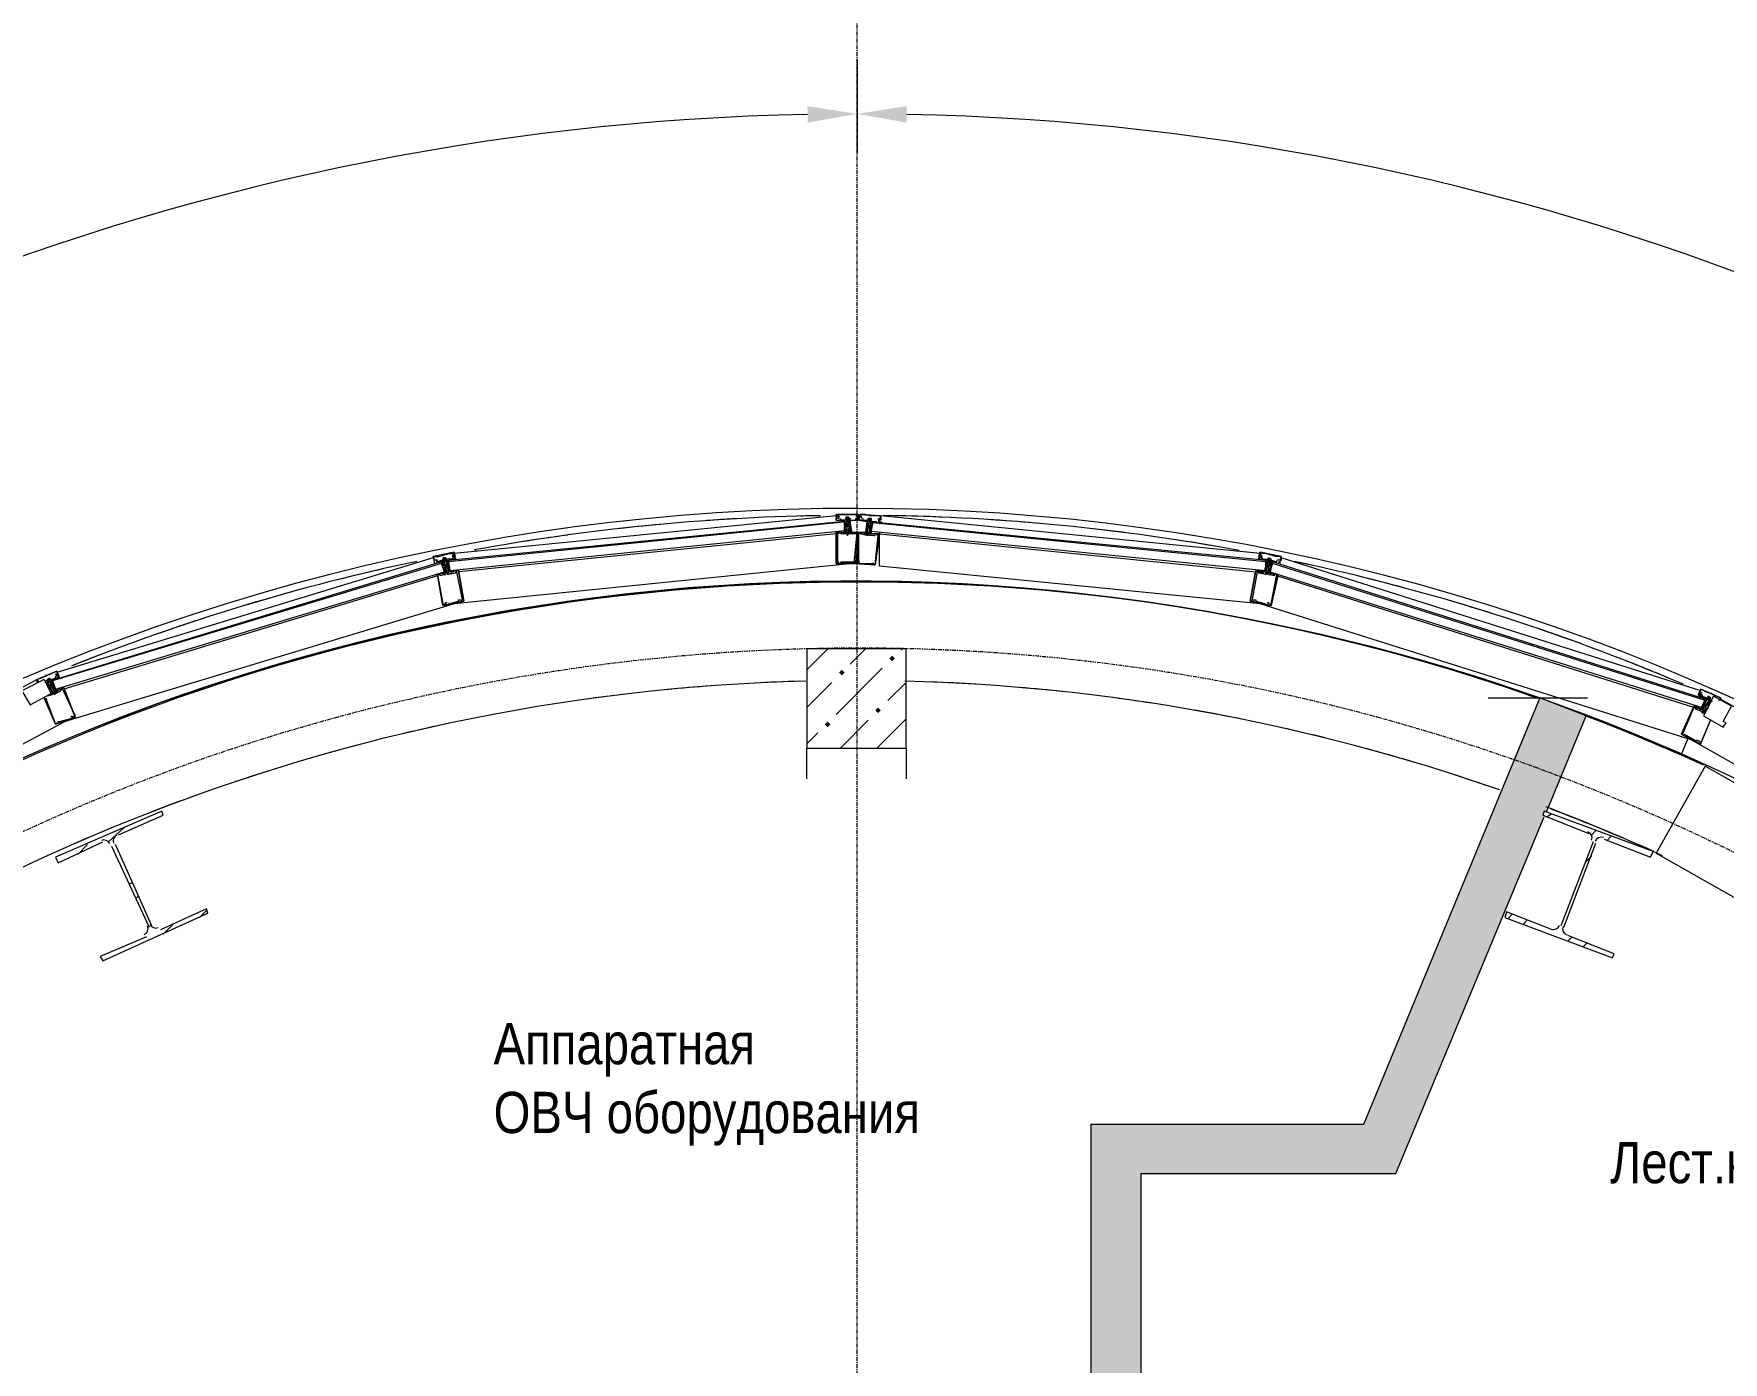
# Model space of a CAD drawing. Header units: millimetres. Extents: x 223 to 163467, y -12002 to 99672.
# Drawn here: x 95294 to 100406, y 3793 to 7812 of the extents above; entities that cross this region are included whole.
import ezdxf

# ---------------------------------------------------------------- set-up
doc = ezdxf.new("R2010")
doc.units = ezdxf.units.MM
doc.linetypes.add('ADSK_Линия сетки', pattern=[21, 12, -3, 3, -3])
doc.layers.add('A-ANNO-DIMS', color=7, linetype='Continuous', lineweight=9)
doc.layers.add('S-GRID', color=7, linetype='Continuous', lineweight=9)
for name, color, linetype in [('PDF _A-CLNG', 7, 'Continuous'), ('PDF _A-DETL', 7, 'Continuous'), ('PDF _A-DETL-GENF', 7, 'Continuous'), ('PDF _A-DOOR-FRAM', 7, 'Continuous'), ('PDF _A-FLOR', 7, 'Continuous'), ('PDF _A-GLAZ', 7, 'Continuous'), ('PDF _A-GLAZ-CURT', 7, 'Continuous'), ('PDF _A-GLAZ-CWMG', 7, 'Continuous'), ('PDF _A-WALL', 7, 'Continuous'), ('PDF _A-WALL-PATT', 7, 'Continuous'), ('PDF _I-WALL', 7, 'Continuous'), ('PDF _S-BEAM', 7, 'Continuous'), ('PDF _S-COLS', 7, 'Continuous'), ('PDF _Ограждение', 7, 'Continuous'), ('PDF _Текст', 7, 'Continuous')]:
    doc.layers.add(name, color=color, linetype=linetype)
doc.layers.add('PDF _A-DETL-HDLN', color=7, linetype='Continuous', true_color=0x00a600)
doc.styles.add('GOST Common_I_6', font='ARIALN.TTF', dxfattribs={"height": 125})
doc.styles.add('PDF GOST Common Italic', font='ARIALN.TTF')
doc.styles.add('PDF ISOCPEUR Italic', font='ARIALN.TTF')
doc.dimstyles.new('Диагональ_-_Gost_2_5мм', dxfattribs={"dimscale": 304.8, "dimtxt": 125.714375, "dimasz": 0.492126, "dimexe": 0.393701, "dimexo": 0.246063, "dimgap": 0.287073, "dimtad": 1, "dimdec": 0, "dimzin": 0, "dimdsep": 46, "dimtxsty": 'GOST Common_I_6', "dimsah": 1, "dimcen": 0.09, "dimdle": 0.393701, "dimazin": 0, "dimtfac": 1, "dimtdec": 4, "dimtix": 1, "dimtmove": 0, "dimatfit": 3, "dimfxl": 1, "dimtvp": 1, "dimtfill": 1, "dimtolj": 1, "dimtzin": 0, "dimarcsym": 2})

# ---------------------------------------------------------------- blocks, each defined once
blk = doc.blocks.new('*D334')
at = {"layer": 'A-ANNO-DIMS', "color": 0, "lineweight": -2, "transparency": 16777216}
for p, q in [((86612.7, 26879.4), (86612.7, 26594.4)), ((81110.1, 24600.2), (81311.7, 24398.7))]:
    blk.add_line(p, q, dxfattribs=at)
blk.add_arc((86612.7, 19097.7), 7616.7, 91.12837, 133.87163, dxfattribs=at)
at = {"layer": 'A-ANNO-DIMS', "color": 0, "transparency": 16777216}
for points in [[(86462.4, 26737.9), (86462.9, 26687.9), (86612.7, 26714.4)], [(81351.4, 24570.7), (81316.4, 24606.4), (81226.8, 24483.5)]]:
    blk.add_solid(points, dxfattribs=at)
at = {"layer": 'Defpoints', "color": 0, "transparency": 16777216}
for p in [(86612.7, 26954.4), (84641.3, 26454.9), (81057.1, 24653.2), (86612.7, 19097.7)]:
    blk.add_point(p, dxfattribs=at)
at = {"layer": 'A-ANNO-DIMS', "color": 0, "transparency": 16777216, "insert": (83640.4, 26273.2), "char_height": 125, "width": 588.088, "attachment_point": 5, "rotation": 22.5, "style": 'GOST Common_I_6', "bg_fill": 3, "box_fill_scale": 1.1, "bg_fill_color": 256, "bg_fill_true_color": 13158600, "bg_fill_transparency": 0}
blk.add_mtext('\\A1;45.00°', dxfattribs=at)
blk = doc.blocks.new('*D335')
at = {"layer": 'A-ANNO-DIMS', "color": 0, "lineweight": -2, "transparency": 16777216}
for p, q in [((86612.7, 26879.4), (86612.7, 26594.4)), ((92115.2, 24600.2), (91913.7, 24398.7))]:
    blk.add_line(p, q, dxfattribs=at)
blk.add_arc((86612.7, 19097.7), 7616.7, 46.12837, 88.87163, dxfattribs=at)
at = {"layer": 'A-ANNO-DIMS', "color": 0, "transparency": 16777216}
for points in [[(86762.4, 26687.9), (86762.9, 26737.9), (86612.7, 26714.4)], [(91908.9, 24606.4), (91873.9, 24570.7), (91998.5, 24483.5)]]:
    blk.add_solid(points, dxfattribs=at)
at = {"layer": 'Defpoints', "color": 0, "transparency": 16777216}
for p in [(86612.7, 26954.4), (90421, 25693.9), (92168.2, 24653.2), (86612.7, 19097.7)]:
    blk.add_point(p, dxfattribs=at)
at = {"layer": 'A-ANNO-DIMS', "color": 0, "transparency": 16777216, "insert": (89584.9, 26273.2), "char_height": 125, "width": 588.088, "attachment_point": 5, "rotation": 337.5, "style": 'GOST Common_I_6', "bg_fill": 3, "box_fill_scale": 1.1, "bg_fill_color": 256, "bg_fill_true_color": 13158600, "bg_fill_transparency": 0}
blk.add_mtext('\\A1;45.00°', dxfattribs=at)
blk = doc.blocks.new('оси')
at = {"layer": 'S-GRID', "linetype": 'ADSK_Линия сетки'}
blk.add_line((86612.7, 19097.7), (86612.7, 27920.3), dxfattribs=at)
blk.add_arc((86612.7, 19097.7), 6000, 192.09621, 182.95219, dxfattribs=at)
at = {"layer": 'A-ANNO-DIMS'}
dim = blk.add_angular_dim_3p(base=(84641.3, 26454.9), center=(86612.7, 19097.7), p1=(86612.7, 26954.4), p2=(81057.1, 24653.2), dimstyle='Диагональ_-_Gost_2_5мм', override={"dimpost": '<>', "dimfxl": 6013.290219}, dxfattribs=at)
dim.commit()
dim.dimension.update_dxf_attribs({"geometry": '*D334', "text_midpoint": (83640.4, 26273.2)})
dim = blk.add_angular_dim_3p(base=(90421, 25693.9), center=(86612.7, 19097.7), p1=(92168.2, 24653.2), p2=(86612.7, 26954.4), dimstyle='Диагональ_-_Gost_2_5мм', override={"dimpost": '<>', "dimfxl": 6013.290219}, dxfattribs=at)
dim.commit()
dim.dimension.update_dxf_attribs({"geometry": '*D335', "text_midpoint": (89584.9, 26273.2)})

msp = doc.modelspace()

# ---------------------------------------------------------------- hatches: boundary and pattern name
at = {"layer": 'PDF _A-WALL-PATT', "lineweight": 15, "true_color": 0xc0c0c0, "transparency": 33554559}
msp.add_hatch(color=9, dxfattribs=at).paths.add_polyline_path([(99315.7, 4512.2), (98492.1, 4512.2), (98492.1, 2704.6), (98644.5, 2704.6), (98644.5, 3111), (98894.3, 3111), (98894.3, 3263.4), (98644.5, 3263.4), (98644.5, 4364.1), (99415, 4364.1), (99863.7, 5443.5), (99859.5, 5447.8), (99863.7, 5460.5), (99872.2, 5460.5), (99990.7, 5748.3), (99851, 5803.4), (99825.6, 5748.3), (99707.1, 5460.5), (99702.8, 5447.8), (99702.8, 5443.5)])
at = {"layer": 'PDF _S-COLS', "lineweight": 15, "transparency": 33554559}
for points in [[(97891, 5930.4), (97886.8, 5926.1), (97882.5, 5921.9), (97886.8, 5917.7), (97891, 5913.4), (97895.2, 5917.7), (97899.5, 5921.9), (97895.2, 5926.1)], [(97738.6, 5888), (97734.4, 5883.8), (97730.1, 5879.6), (97734.4, 5875.3), (97738.6, 5871.1), (97742.8, 5875.3), (97747.1, 5879.6), (97742.8, 5883.8)], [(97696.3, 5731.4), (97692, 5727.2), (97687.8, 5722.9), (97692, 5718.7), (97696.3, 5714.5), (97700.5, 5718.7), (97704.7, 5722.9), (97700.5, 5727.2)], [(97848.7, 5773.7), (97844.4, 5769.5), (97840.2, 5765.3), (97844.4, 5761), (97848.7, 5756.8), (97852.9, 5761), (97857.1, 5765.3), (97852.9, 5769.5)]]:
    msp.add_hatch(color=256, dxfattribs=at).paths.add_polyline_path(points)

# ---------------------------------------------------------------- linework, layer by layer
at = {"layer": 'PDF _A-CLNG', "lineweight": 15}
msp.add_lwpolyline([(96633.7, 6247.9), (96629.5, 6247.9)], dxfattribs=at)
for centre, radius, start, end in [((97779.8, -43.6), 6398.6, 92.74119, 94.02109), ((97779.8, -48.4), 6403.4, 90.94463, 91.48256), ((97779.7, -45.7), 6400.8, 87.66577, 88.94524), ((97779.8, -42.5), 6397.5, 85.12189, 86.4075), ((97779.8, -44.2), 6399.2, 97.81667, 99.09646), ((97779.6, -42.4), 6397.4, 95.27889, 96.55903), ((97779.7, -44.2), 6399.3, 82.58431, 83.86408), ((97780, -41.9), 6396.9, 80.0462, 81.32645), ((97780, -44.4), 6399.5, 102.89807, 104.17781), ((97779.8, -43.5), 6398.5, 77.50886, 78.00875), ((97779.7, -43.6), 6398.6, 74.97064, 76.25054), ((97779.8, -43.8), 6398.8, 105.43573, 106.71558), ((97780.4, -41.5), 6396.4, 72.42711, 73.71294), ((97778.7, -40.5), 6395.4, 107.97334, 109.25389), ((97779.1, -45.4), 6400.6, 69.88961, 71.17462), ((97779.2, -42.2), 6397.2, 110.51139, 111.75862), ((97780.3, -42.1), 6397, 67.35149, 68.63171)]:
    msp.add_arc(centre, radius, start, end, dxfattribs=at)
at = {"layer": 'PDF _A-DETL', "lineweight": 15}
msp.add_circle((97789.7, -43.1), 6197.2, dxfattribs=at)
at = {"layer": 'PDF _A-DETL-GENF', "lineweight": 15}
for points in [[(97721.7, 6349.5), (97721.7, 6357.9), (97789.4, 6357.9), (97772.5, 6357.9), (97755.5, 6357.9), (97738.6, 6357.9), (97725.9, 6357.9), (97725.9, 6349.5), (97730.1, 6353.7), (97730.1, 6349.5), (97730.1, 6345.2), (97725.9, 6345.2)], [(97721.7, 6341), (97721.7, 6345.2)], [(97725.9, 6349.5), (97725.9, 6349.5)], [(97725.9, 6349.5), (97725.9, 6349.5)], [(97725.9, 6345.2), (97725.9, 6345.2)], [(97725.9, 6345.2), (97725.9, 6345.2)], [(97725.9, 6345.2), (97725.9, 6345.2)], [(97725.9, 6341), (97725.9, 6341)], [(97725.9, 6341), (97725.9, 6341)], [(97730.1, 6353.7), (97730.1, 6353.7)], [(97730.1, 6345.2), (97730.1, 6345.2)], [(97730.1, 6341), (97730.1, 6341)], [(97730.1, 6341), (97730.1, 6341)], [(97751.3, 6341), (97730.1, 6341)], [(97734.4, 6345.2), (97734.4, 6341), (97747.1, 6341)], [(97755.5, 6332.5), (97755.5, 6341), (97747.1, 6341), (97747.1, 6332.5)], [(97747.1, 6341), (97747.1, 6341)], [(97751.3, 6349.5), (97759.8, 6349.5), (97751.3, 6349.5), (97751.3, 6345.2)], [(97759.8, 6341), (97751.3, 6341), (97751.3, 6345.2), (97764, 6345.2), (97764, 6341), (97764, 6332.5), (97759.8, 6332.5), (97759.8, 6336.8), (97759.8, 6332.5), (97759.8, 6341), (97780.9, 6341)], [(97751.3, 6345.2), (97751.3, 6345.2)], [(97751.3, 6341), (97751.3, 6341)], [(97755.5, 6341), (97764, 6341), (97780.9, 6341), (97780.9, 6345.2), (97785.2, 6345.2), (97785.2, 6349.5), (97780.9, 6353.7)], [(97755.5, 6349.5), (97755.5, 6345.2)], [(97755.5, 6345.2), (97755.5, 6345.2)], [(97755.5, 6341), (97755.5, 6341)], [(97759.8, 6345.2), (97759.8, 6349.5), (97759.8, 6345.2)], [(97759.8, 6341), (97759.8, 6341)], [(97764, 6341), (97764, 6341)], [(97780.9, 6345.2), (97785.2, 6345.2), (97789.4, 6345.2), (97789.4, 6341), (97785.2, 6341)], [(97780.9, 6341), (97780.9, 6341)], [(97780.9, 6341), (97780.9, 6341)], [(97785.2, 6353.7), (97785.2, 6349.5), (97789.4, 6349.5), (97793.6, 6357.9), (97793.6, 6349.5), (97797.9, 6353.7)], [(97785.2, 6345.2), (97785.2, 6345.2)], [(97785.2, 6341), (97785.2, 6341)], [(97785.2, 6341), (97785.2, 6341)], [(97789.4, 6349.5), (97789.4, 6357.9), (97789.4, 6349.5)], [(97814.8, 6324.1), (97819, 6332.5), (97819, 6336.8), (97797.9, 6341), (97793.6, 6341), (97789.4, 6341), (97789.4, 6345.2)], [(97789.4, 6341), (97789.4, 6341)], [(97793.6, 6349.5), (97793.6, 6349.5)], [(97793.6, 6345.2), (97793.6, 6345.2)], [(97793.6, 6345.2), (97793.6, 6345.2)], [(97793.6, 6341), (97793.6, 6341)], [(97793.6, 6341), (97793.6, 6341)], [(97797.9, 6353.7), (97797.9, 6353.7)], [(97797.9, 6349.5), (97797.9, 6345.2)], [(97797.9, 6349.5), (97797.9, 6349.5)], [(97797.9, 6345.2), (97797.9, 6345.2)], [(97797.9, 6341), (97797.9, 6341)], [(97797.9, 6341), (97797.9, 6341)], [(97802.1, 6345.2), (97802.1, 6341), (97814.8, 6341)], [(97827.5, 6341), (97814.8, 6341), (97823.3, 6341), (97831.7, 6336.8)], [(97814.8, 6341), (97814.8, 6341)], [(97819, 6345.2), (97819, 6345.2)], [(97823.3, 6341), (97823.3, 6341)], [(97823.3, 6341), (97823.3, 6341)], [(97848.7, 6341), (97852.9, 6341), (97848.7, 6345.2)], [(97852.9, 6345.2), (97852.9, 6341), (97857.1, 6353.7), (97857.1, 6341)], [(97852.9, 6341), (97852.9, 6341)], [(97764, 6332.5), (97764, 6324.1), (97764, 6319.8), (97764, 6302.9), (97768.2, 6302.9), (97772.5, 6302.9), (97776.7, 6302.9), (97789.4, 6302.9), (97789.4, 6209.8), (97721.7, 6209.8), (97721.7, 6302.9), (97734.4, 6302.9), (97738.6, 6302.9), (97742.8, 6302.9), (97751.3, 6302.9)], [(97730.1, 6298.7), (97730.1, 6302.9), (97725.9, 6302.9), (97725.9, 6214), (97730.1, 6214)], [(97734.4, 6214), (97738.6, 6214), (97772.5, 6214), (97780.9, 6214), (97785.2, 6214), (97785.2, 6302.9), (97780.9, 6302.9), (97780.9, 6298.7), (97759.8, 6298.7), (97759.8, 6302.9), (97755.5, 6302.9), (97755.5, 6298.7)], [(97734.4, 6302.9), (97734.4, 6302.9)], [(97734.4, 6302.9), (97734.4, 6302.9)], [(97751.3, 6298.7), (97734.4, 6298.7)], [(97738.6, 6302.9), (97738.6, 6302.9)], [(97738.6, 6302.9), (97738.6, 6302.9)], [(97742.8, 6302.9), (97742.8, 6302.9)], [(97747.1, 6302.9), (97747.1, 6319.8), (97751.3, 6319.8), (97751.3, 6324.1), (97747.1, 6324.1), (97747.1, 6332.5), (97751.3, 6332.5), (97751.3, 6328.3)], [(97747.1, 6302.9), (97747.1, 6302.9)], [(97759.8, 6328.3), (97759.8, 6332.5), (97759.8, 6324.1), (97759.8, 6298.7), (97755.5, 6294.4), (97755.5, 6298.7), (97755.5, 6324.1), (97755.5, 6319.8), (97759.8, 6324.1), (97755.5, 6324.1), (97751.3, 6328.3), (97759.8, 6328.3), (97759.8, 6324.1)], [(97751.3, 6332.5), (97755.5, 6332.5), (97755.5, 6324.1)], [(97751.3, 6332.5), (97751.3, 6332.5)], [(97751.3, 6315.6), (97751.3, 6302.9), (97755.5, 6302.9), (97759.8, 6302.9), (97759.8, 6315.6)], [(97751.3, 6302.9), (97751.3, 6302.9)], [(97751.3, 6302.9), (97751.3, 6302.9)], [(97755.5, 6319.8), (97755.5, 6319.8)], [(97755.5, 6302.9), (97755.5, 6302.9)], [(97759.8, 6332.5), (97759.8, 6332.5)], [(97759.8, 6302.9), (97759.8, 6302.9)], [(97759.8, 6298.7), (97759.8, 6298.7)], [(97764, 6336.8), (97764, 6332.5), (97764, 6336.8)], [(97764, 6332.5), (97764, 6332.5)], [(97764, 6324.1), (97764, 6324.1)], [(97764, 6319.8), (97764, 6319.8)], [(97764, 6302.9), (97764, 6302.9)], [(97764, 6302.9), (97764, 6302.9)], [(97764, 6302.9), (97764, 6302.9)], [(97768.2, 6302.9), (97768.2, 6302.9)], [(97768.2, 6302.9), (97768.2, 6302.9)], [(97772.5, 6302.9), (97772.5, 6302.9)], [(97772.5, 6302.9), (97772.5, 6302.9)], [(97840.2, 6298.7), (97852.9, 6298.7), (97840.2, 6205.5), (97776.7, 6209.8), (97785.2, 6302.9), (97797.9, 6302.9)], [(97776.7, 6302.9), (97776.7, 6302.9)], [(97776.7, 6302.9), (97776.7, 6302.9)], [(97814.8, 6294.4), (97793.6, 6298.7), (97793.6, 6302.9), (97789.4, 6302.9), (97780.9, 6214), (97785.2, 6214), (97793.6, 6214)], [(97780.9, 6298.7), (97780.9, 6298.7)], [(97797.9, 6302.9), (97797.9, 6302.9)], [(97797.9, 6302.9), (97797.9, 6302.9)], [(97797.9, 6298.7), (97802.1, 6298.7)], [(97802.1, 6302.9), (97806.3, 6302.9), (97806.3, 6298.7)], [(97802.1, 6302.9), (97802.1, 6302.9)], [(97802.1, 6302.9), (97802.1, 6302.9)], [(97827.5, 6324.1), (97827.5, 6332.5), (97823.3, 6332.5), (97823.3, 6319.8), (97819, 6294.4), (97814.8, 6294.4), (97819, 6319.8), (97819, 6315.6), (97814.8, 6315.6), (97814.8, 6298.7), (97806.3, 6298.7), (97810.6, 6298.7)], [(97806.3, 6302.9), (97806.3, 6302.9)], [(97806.3, 6298.7), (97806.3, 6298.7)], [(97814.8, 6336.8), (97814.8, 6332.5), (97814.8, 6319.8), (97810.6, 6302.9)], [(97810.6, 6302.9), (97810.6, 6302.9)], [(97810.6, 6298.7), (97810.6, 6298.7)], [(97814.8, 6332.5), (97819, 6332.5), (97819, 6319.8)], [(97836, 6298.7), (97831.7, 6298.7), (97823.3, 6298.7), (97827.5, 6315.6), (97823.3, 6315.6), (97823.3, 6319.8), (97819, 6319.8), (97814.8, 6324.1), (97827.5, 6324.1), (97823.3, 6319.8)], [(97836, 6294.4), (97840.2, 6294.4), (97823.3, 6294.4), (97823.3, 6298.7), (97814.8, 6298.7), (97814.8, 6302.9), (97819, 6302.9), (97823.3, 6302.9)], [(97814.8, 6302.9), (97814.8, 6302.9)], [(97814.8, 6298.7), (97814.8, 6298.7)], [(97814.8, 6298.7), (97814.8, 6298.7)], [(97814.8, 6298.7), (97814.8, 6298.7)], [(97848.7, 6332.5), (97827.5, 6336.8), (97819, 6336.8)], [(97819, 6336.8), (97819, 6336.8)], [(97819, 6332.5), (97819, 6332.5)], [(97819, 6302.9), (97819, 6302.9)], [(97823.3, 6332.5), (97823.3, 6336.8)], [(97823.3, 6298.7), (97823.3, 6298.7)], [(97823.3, 6294.4), (97823.3, 6294.4)], [(97827.5, 6336.8), (97827.5, 6336.8)], [(97827.5, 6332.5), (97827.5, 6328.3), (97831.7, 6328.3), (97827.5, 6319.8), (97827.5, 6315.6), (97827.5, 6298.7)], [(97827.5, 6332.5), (97827.5, 6332.5)], [(97827.5, 6319.8), (97827.5, 6319.8)], [(97827.5, 6315.6), (97827.5, 6315.6)], [(97827.5, 6298.7), (97827.5, 6298.7)], [(97831.7, 6328.3), (97831.7, 6336.8), (97844.4, 6336.8)], [(97831.7, 6336.8), (97831.7, 6336.8)], [(97831.7, 6298.7), (97831.7, 6298.7)], [(97836, 6205.5), (97840.2, 6205.5), (97848.7, 6294.4), (97844.4, 6298.7), (97844.4, 6294.4)], [(97836, 6298.7), (97836, 6298.7)], [(97836, 6298.7), (97836, 6298.7)], [(97840.2, 6298.7), (97840.2, 6298.7)], [(97840.2, 6298.7), (97840.2, 6298.7)], [(97840.2, 6294.4), (97840.2, 6294.4)], [(97844.4, 6336.8), (97844.4, 6336.8)], [(97848.7, 6336.8), (97848.7, 6336.8)], [(97848.7, 6336.8), (97848.7, 6336.8)], [(97848.7, 6336.8), (97848.7, 6336.8)], [(97852.9, 6336.8), (97848.7, 6336.8)], [(97848.7, 6332.5), (97848.7, 6332.5)], [(97852.9, 6336.8), (97852.9, 6336.8)], [(97852.9, 6336.8), (97852.9, 6336.8)], [(97852.9, 6332.5), (97852.9, 6332.5)], [(97857.1, 6336.8), (97857.1, 6332.5)], [(96549.1, 6214), (96544.8, 6218.2), (96561.8, 6222.5), (96561.8, 6226.7), (96566, 6226.7), (96561.8, 6230.9), (96561.8, 6235.2), (96566, 6230.9), (96570.2, 6230.9), (96566, 6243.6), (96502.5, 6230.9), (96519.4, 6230.9), (96536.4, 6235.2), (96549.1, 6239.4), (96566, 6239.4), (96566, 6230.9)], [(99000.1, 6230.9), (99004.4, 6243.6), (99067.8, 6230.9), (99050.9, 6230.9), (99034, 6235.2), (99021.3, 6239.4), (99004.4, 6239.4), (99004.4, 6230.9), (99008.6, 6235.2), (99008.6, 6230.9), (99008.6, 6226.7), (99004.4, 6226.7)], [(96506.7, 6218.2), (96502.5, 6230.9), (96506.7, 6218.2), (96506.7, 6222.5)], [(96506.7, 6218.2), (96506.7, 6218.2)], [(96506.7, 6214), (96506.7, 6214)], [(96511, 6209.8), (96506.7, 6209.8), (96506.7, 6214)], [(96506.7, 6209.8), (96506.7, 6209.8)], [(96536.4, 6201.3), (96536.4, 6209.8), (96536.4, 6218.2), (96532.1, 6218.2), (96527.9, 6218.2), (96515.2, 6214), (96515.2, 6218.2), (96511, 6218.2), (96511, 6222.5)], [(96511, 6222.5), (96511, 6222.5)], [(96511, 6214), (96511, 6214)], [(96532.1, 6214), (96511, 6214)], [(96511, 6209.8), (96511, 6209.8)], [(96515.2, 6218.2), (96515.2, 6218.2)], [(96566, 6188.6), (96578.7, 6188.6), (96595.6, 6095.5), (96532.1, 6082.8), (96515.2, 6175.9), (96532.1, 6087), (96540.6, 6087), (96540.6, 6091.2), (96544.8, 6091.2)], [(96561.8, 6222.5), (96544.8, 6222.5), (96532.1, 6218.2), (96532.1, 6222.5), (96540.6, 6226.7), (96532.1, 6226.7)], [(96532.1, 6222.5), (96532.1, 6222.5)], [(96544.8, 6218.2), (96532.1, 6214), (96532.1, 6209.8), (96532.1, 6197.1), (96536.4, 6197.1), (96536.4, 6180.1), (96536.4, 6175.9)], [(96532.1, 6214), (96532.1, 6214)], [(96532.1, 6209.8), (96536.4, 6209.8), (96540.6, 6201.3)], [(96536.4, 6222.5), (96536.4, 6222.5)], [(96536.4, 6222.5), (96536.4, 6222.5)], [(96544.8, 6222.5), (96536.4, 6218.2)], [(96536.4, 6218.2), (96536.4, 6218.2)], [(96536.4, 6209.8), (96536.4, 6209.8)], [(96544.8, 6175.9), (96544.8, 6180.1), (96549.1, 6180.1), (96549.1, 6197.1), (96544.8, 6197.1), (96544.8, 6201.3), (96540.6, 6201.3), (96536.4, 6201.3), (96544.8, 6205.5), (96544.8, 6201.3)], [(96540.6, 6192.8), (96536.4, 6192.8), (96540.6, 6180.1), (96544.8, 6184.4), (96544.8, 6180.1), (96544.8, 6184.4), (96549.1, 6184.4), (96549.1, 6180.1)], [(96540.6, 6222.5), (96540.6, 6226.7), (96540.6, 6222.5)], [(96540.6, 6226.7), (96540.6, 6226.7)], [(96540.6, 6214), (96540.6, 6218.2)], [(96544.8, 6205.5), (96544.8, 6214), (96540.6, 6214), (96544.8, 6201.3), (96549.1, 6175.9), (96544.8, 6175.9), (96540.6, 6201.3), (96540.6, 6197.1)], [(96540.6, 6197.1), (96540.6, 6197.1)], [(96544.8, 6222.5), (96544.8, 6222.5)], [(96544.8, 6218.2), (96544.8, 6218.2)], [(96544.8, 6214), (96549.1, 6214), (96549.1, 6201.3), (96553.3, 6184.4)], [(96544.8, 6214), (96544.8, 6214)], [(96549.1, 6201.3), (96549.1, 6201.3)], [(96561.8, 6222.5), (96561.8, 6222.5)], [(96566, 6230.9), (96566, 6230.9)], [(96566, 6226.7), (96566, 6226.7)], [(96570.2, 6226.7), (96570.2, 6222.5), (96566, 6222.5)], [(96566, 6226.7), (96566, 6226.7)], [(97730.1, 6214), (97730.1, 6214)], [(97734.4, 6214), (97734.4, 6214)], [(97738.6, 6214), (97738.6, 6214)], [(97738.6, 6214), (97738.6, 6214)], [(97772.5, 6214), (97772.5, 6214)], [(97780.9, 6214), (97780.9, 6214)], [(97785.2, 6214), (97785.2, 6214)], [(97793.6, 6214), (97793.6, 6214)], [(97793.6, 6214), (97793.6, 6214)], [(97793.6, 6209.8), (97827.5, 6209.8), (97836, 6209.8), (97831.7, 6209.8)], [(97827.5, 6209.8), (97827.5, 6209.8)], [(97836, 6209.8), (97836, 6209.8)], [(99046.7, 6180.1), (99059.4, 6175.9), (99038.2, 6082.8), (98974.7, 6095.5), (98991.7, 6188.6), (99004.4, 6184.4), (99008.6, 6180.1)], [(99004.4, 6222.5), (99000.1, 6222.5), (99000.1, 6226.7)], [(99000.1, 6222.5), (99000.1, 6222.5)], [(99004.4, 6230.9), (99004.4, 6230.9)], [(99004.4, 6230.9), (99004.4, 6230.9)], [(99004.4, 6226.7), (99004.4, 6226.7)], [(99004.4, 6226.7), (99004.4, 6226.7)], [(99004.4, 6226.7), (99004.4, 6226.7)], [(99004.4, 6226.7), (99004.4, 6226.7)], [(99004.4, 6222.5), (99004.4, 6222.5)], [(99004.4, 6222.5), (99004.4, 6222.5)], [(99008.6, 6235.2), (99008.6, 6235.2)], [(99012.8, 6226.7), (99008.6, 6222.5)], [(99008.6, 6226.7), (99008.6, 6226.7)], [(99008.6, 6222.5), (99008.6, 6222.5)], [(99008.6, 6222.5), (99008.6, 6222.5)], [(99025.5, 6218.2), (99008.6, 6222.5), (99025.5, 6222.5)], [(99017.1, 6184.4), (99021.3, 6197.1), (99021.3, 6201.3), (99025.5, 6214), (99025.5, 6205.5)], [(99034, 6209.8), (99029.7, 6201.3), (99025.5, 6175.9), (99021.3, 6175.9), (99025.5, 6201.3), (99029.7, 6209.8), (99029.7, 6214), (99025.5, 6214), (99025.5, 6218.2), (99038.2, 6214)], [(99025.5, 6201.3), (99025.5, 6197.1), (99021.3, 6197.1), (99021.3, 6180.1), (99025.5, 6180.1), (99025.5, 6175.9)], [(99021.3, 6201.3), (99021.3, 6201.3)], [(99021.3, 6180.1), (99021.3, 6184.4), (99025.5, 6184.4), (99025.5, 6180.1), (99029.7, 6180.1), (99034, 6192.8), (99029.7, 6192.8)], [(99025.5, 6222.5), (99025.5, 6222.5)], [(99025.5, 6218.2), (99025.5, 6218.2)], [(99025.5, 6214), (99025.5, 6214)], [(99029.7, 6197.1), (99029.7, 6201.3), (99025.5, 6201.3), (99025.5, 6205.5), (99034, 6201.3), (99029.7, 6201.3)], [(99029.7, 6222.5), (99029.7, 6222.5)], [(99029.7, 6209.8), (99029.7, 6218.2)], [(99029.7, 6197.1), (99029.7, 6197.1)], [(99034, 6222.5), (99034, 6222.5)], [(99034, 6218.2), (99042.4, 6218.2), (99055.1, 6214), (99055.1, 6218.2)], [(99034, 6218.2), (99034, 6218.2)], [(99059.4, 6209.8), (99038.2, 6214), (99038.2, 6209.8), (99034, 6209.8), (99034, 6214)], [(99034, 6201.3), (99038.2, 6209.8), (99038.2, 6197.1), (99034, 6197.1), (99038.2, 6197.1), (99034, 6180.1), (99034, 6175.9)], [(99034, 6209.8), (99034, 6209.8)], [(99034, 6197.1), (99034, 6197.1)], [(99038.2, 6222.5), (99038.2, 6222.5)], [(99038.2, 6214), (99038.2, 6214)], [(99038.2, 6209.8), (99038.2, 6209.8)], [(99038.2, 6197.1), (99038.2, 6197.1)], [(99038.2, 6197.1), (99038.2, 6197.1)], [(99042.4, 6218.2), (99042.4, 6218.2)], [(99059.4, 6218.2), (99059.4, 6222.5)], [(99059.4, 6214), (99059.4, 6214)], [(99059.4, 6214), (99063.6, 6214), (99063.6, 6209.8)], [(99059.4, 6214), (99059.4, 6214)], [(99063.6, 6222.5), (99063.6, 6218.2), (99067.8, 6230.9), (99067.8, 6218.2)], [(99063.6, 6218.2), (99063.6, 6218.2)], [(99063.6, 6214), (99063.6, 6214)], [(96527.9, 6180.1), (96532.1, 6180.1), (96532.1, 6175.9), (96540.6, 6175.9), (96523.7, 6171.7), (96523.7, 6175.9), (96515.2, 6175.9), (96523.7, 6180.1)], [(96523.7, 6180.1), (96523.7, 6180.1)], [(96527.9, 6180.1), (96527.9, 6180.1)], [(96527.9, 6175.9), (96527.9, 6175.9)], [(96532.1, 6180.1), (96532.1, 6180.1)], [(96532.1, 6175.9), (96532.1, 6175.9)], [(96540.6, 6180.1), (96540.6, 6180.1)], [(96540.6, 6180.1), (96540.6, 6180.1)], [(96587.2, 6095.5), (96591.4, 6099.7), (96574.5, 6184.4), (96570.2, 6184.4), (96570.2, 6180.1), (96549.1, 6175.9)], [(96549.1, 6184.4), (96549.1, 6184.4)], [(96549.1, 6180.1), (96549.1, 6180.1)], [(96553.3, 6184.4), (96553.3, 6184.4)], [(96553.3, 6180.1), (96553.3, 6180.1)], [(96553.3, 6180.1), (96557.5, 6180.1)], [(96553.3, 6180.1), (96553.3, 6180.1)], [(96566, 6184.4), (96561.8, 6184.4), (96557.5, 6184.4), (96557.5, 6180.1), (96557.5, 6184.4)], [(96557.5, 6184.4), (96557.5, 6184.4)], [(96557.5, 6180.1), (96557.5, 6180.1)], [(96561.8, 6184.4), (96561.8, 6184.4)], [(96561.8, 6184.4), (96561.8, 6184.4)], [(96566, 6184.4), (96566, 6184.4)], [(96566, 6184.4), (96566, 6184.4)], [(96570.2, 6180.1), (96570.2, 6180.1)], [(99021.3, 6175.9), (99000.1, 6180.1), (99000.1, 6184.4), (98995.9, 6184.4), (98979, 6095.5), (98983.2, 6095.5)], [(99004.4, 6184.4), (99004.4, 6184.4)], [(99004.4, 6184.4), (99004.4, 6184.4)], [(99008.6, 6184.4), (99012.8, 6184.4)], [(99008.6, 6184.4), (99008.6, 6184.4)], [(99008.6, 6184.4), (99008.6, 6184.4)], [(99017.1, 6180.1), (99012.8, 6180.1), (99012.8, 6184.4), (99012.8, 6180.1)], [(99012.8, 6184.4), (99012.8, 6184.4)], [(99012.8, 6180.1), (99012.8, 6180.1)], [(99017.1, 6184.4), (99017.1, 6184.4)], [(99017.1, 6180.1), (99017.1, 6180.1)], [(99021.3, 6184.4), (99021.3, 6184.4)], [(99021.3, 6180.1), (99021.3, 6180.1)], [(99021.3, 6180.1), (99021.3, 6180.1)], [(99021.3, 6180.1), (99021.3, 6180.1)], [(99025.5, 6180.1), (99025.5, 6180.1)], [(99034, 6087), (99038.2, 6087), (99055.1, 6175.9), (99046.7, 6175.9), (99046.7, 6171.7), (99029.7, 6175.9), (99038.2, 6175.9), (99038.2, 6180.1), (99042.4, 6180.1)], [(99029.7, 6180.1), (99029.7, 6180.1)], [(99029.7, 6175.9), (99029.7, 6175.9)], [(99034, 6180.1), (99034, 6180.1)], [(99038.2, 6180.1), (99038.2, 6180.1)], [(99038.2, 6175.9), (99038.2, 6175.9)], [(99042.4, 6180.1), (99042.4, 6180.1)], [(99042.4, 6175.9), (99042.4, 6175.9)], [(99042.4, 6175.9), (99046.7, 6175.9)], [(99042.4, 6175.9), (99042.4, 6175.9)], [(99046.7, 6175.9), (99046.7, 6175.9)], [(99046.7, 6175.9), (99046.7, 6175.9)], [(99046.7, 6171.7), (99046.7, 6171.7)], [(96536.4, 6087), (96536.4, 6087)], [(96544.8, 6091.2), (96544.8, 6091.2)], [(96549.1, 6087), (96578.7, 6095.5), (96578.7, 6099.7), (96587.2, 6099.7)], [(96549.1, 6091.2), (96549.1, 6091.2)], [(96578.7, 6095.5), (96578.7, 6095.5)], [(96587.2, 6099.7), (96587.2, 6099.7)], [(98983.2, 6099.7), (98991.7, 6099.7), (98991.7, 6095.5), (99021.3, 6087)], [(98983.2, 6099.7), (98983.2, 6099.7)], [(98991.7, 6095.5), (98991.7, 6095.5)], [(99025.5, 6091.2), (99029.7, 6091.2), (99029.7, 6087)], [(99025.5, 6091.2), (99025.5, 6091.2)], [(99034, 6087), (99034, 6087)], [(95368, 5871.1), (95363.7, 5883.8), (95368, 5871.1)], [(95304.5, 5849.9), (95304.5, 5858.4), (95308.7, 5849.9), (95308.7, 5854.2)], [(95308.7, 5854.2), (95308.7, 5854.2)], [(95312.9, 5854.2), (95312.9, 5854.2)], [(95372.2, 5828.8), (95384.9, 5833), (95418.8, 5744.1), (95359.5, 5722.9), (95325.6, 5803.4)], [(95342.6, 5828.8), (95338.3, 5833), (95334.1, 5845.7), (95334.1, 5849.9), (95329.9, 5849.9), (95329.9, 5854.2), (95338.3, 5858.4), (95338.3, 5854.2), (95338.3, 5858.4), (95334.1, 5858.4), (95342.6, 5862.6), (95342.6, 5858.4), (95338.3, 5862.6)], [(95329.9, 5854.2), (95329.9, 5854.2)], [(95342.6, 5862.6), (95334.1, 5858.4), (95334.1, 5854.2), (95342.6, 5858.4), (95346.8, 5858.4), (95351, 5849.9)], [(95363.7, 5862.6), (95346.8, 5854.2), (95334.1, 5849.9)], [(95334.1, 5858.4), (95334.1, 5858.4)], [(95351, 5841.5), (95346.8, 5849.9), (95342.6, 5849.9), (95346.8, 5841.5), (95359.5, 5816.1), (95355.3, 5811.8), (95355.3, 5816.1), (95342.6, 5837.2), (95338.3, 5845.7), (95334.1, 5845.7)], [(95334.1, 5849.9), (95334.1, 5849.9)], [(95334.1, 5845.7), (95334.1, 5845.7)], [(95338.3, 5858.4), (95346.8, 5858.4), (95359.5, 5862.6), (95359.5, 5866.9), (95363.7, 5871.1), (95359.5, 5875.3), (95363.7, 5871.1), (95368, 5871.1), (95368, 5866.9)], [(95342.6, 5841.5), (95338.3, 5845.7), (95338.3, 5854.2)], [(95338.3, 5845.7), (95338.3, 5845.7)], [(95338.3, 5845.7), (95338.3, 5845.7)], [(95342.6, 5833), (95338.3, 5833)], [(95342.6, 5849.9), (95342.6, 5854.2)], [(95368, 5820.3), (95359.5, 5820.3), (95355.3, 5837.2), (95351, 5833), (95346.8, 5841.5), (95342.6, 5837.2), (95342.6, 5841.5), (95351, 5841.5), (95346.8, 5841.5)], [(95342.6, 5837.2), (95346.8, 5833), (95342.6, 5833), (95351, 5816.1), (95355.3, 5820.3), (95359.5, 5816.1), (95376.4, 5824.5), (95376.4, 5828.8), (95380.7, 5828.8), (95418.8, 5748.3), (95410.3, 5744.1), (95410.3, 5748.3), (95406.1, 5744.1)], [(95346.8, 5858.4), (95346.8, 5858.4)], [(95346.8, 5854.2), (95346.8, 5854.2)], [(95346.8, 5849.9), (95351, 5849.9), (95355.3, 5841.5), (95351, 5841.5), (95355.3, 5837.2), (95359.5, 5824.5), (95363.7, 5824.5), (95363.7, 5820.3)], [(95346.8, 5849.9), (95346.8, 5849.9)], [(95351, 5841.5), (95351, 5841.5)], [(95355.3, 5841.5), (95355.3, 5841.5)], [(95355.3, 5837.2), (95355.3, 5837.2)], [(95363.7, 5871.1), (95363.7, 5871.1)], [(95363.7, 5866.9), (95363.7, 5866.9)], [(95363.7, 5866.9), (95363.7, 5866.9)], [(95363.7, 5866.9), (95363.7, 5866.9)], [(95363.7, 5862.6), (95363.7, 5862.6)], [(95368, 5871.1), (95368, 5871.1)], [(95368, 5871.1), (95368, 5871.1)], [(95368, 5866.9), (95368, 5866.9)], [(95368, 5866.9), (95368, 5866.9)], [(95368, 5828.8), (95368, 5828.8)], [(95368, 5824.5), (95368, 5828.8)], [(95372.2, 5828.8), (95372.2, 5828.8)], [(100333.6, 5816.1), (100337.8, 5828.8), (100333.6, 5816.1)], [(95329.9, 5803.4), (95359.5, 5722.9), (95363.7, 5727.2)], [(95351, 5811.8), (95334.1, 5807.6)], [(95342.6, 5811.8), (95351, 5816.1), (95351, 5820.3), (95355.3, 5820.3), (95359.5, 5824.5), (95359.5, 5820.3)], [(95342.6, 5811.8), (95342.6, 5811.8)], [(95346.8, 5816.1), (95346.8, 5816.1)], [(95346.8, 5811.8), (95346.8, 5816.1)], [(95351, 5820.3), (95351, 5820.3)], [(95351, 5816.1), (95351, 5816.1)], [(95351, 5816.1), (95351, 5816.1)], [(95351, 5816.1), (95351, 5816.1)], [(95355.3, 5820.3), (95355.3, 5820.3)], [(95359.5, 5820.3), (95359.5, 5820.3)], [(95359.5, 5820.3), (95359.5, 5820.3)], [(95359.5, 5820.3), (95359.5, 5820.3)], [(95363.7, 5824.5), (95363.7, 5824.5)], [(95368, 5824.5), (95368, 5824.5)], [(95372.2, 5824.5), (95372.2, 5824.5)], [(95376.4, 5824.5), (95376.4, 5824.5)], [(100346.3, 5761), (100342.1, 5761), (100320.9, 5769.5), (100325.1, 5773.7), (100316.7, 5778), (100278.6, 5693.3), (100337.8, 5663.7), (100367.5, 5735.6), (100337.8, 5667.9), (100333.6, 5672.1)], [(100333.6, 5807.6), (100329.4, 5811.8), (100333.6, 5816.1), (100337.8, 5816.1), (100342.1, 5820.3), (100337.8, 5816.1), (100337.8, 5811.8), (100342.1, 5811.8), (100342.1, 5807.6), (100354.8, 5803.4)], [(100333.6, 5816.1), (100333.6, 5816.1)], [(100333.6, 5811.8), (100333.6, 5811.8)], [(100333.6, 5811.8), (100333.6, 5811.8)], [(100337.8, 5811.8), (100333.6, 5811.8)], [(100333.6, 5807.6), (100333.6, 5807.6)], [(100363.2, 5794.9), (100354.8, 5799.1), (100350.5, 5794.9), (100346.3, 5786.4), (100346.3, 5782.2), (100337.8, 5765.3), (100333.6, 5765.3), (100337.8, 5769.5), (100337.8, 5765.3)], [(100337.8, 5811.8), (100337.8, 5811.8)], [(100337.8, 5811.8), (100337.8, 5811.8)], [(100337.8, 5811.8), (100337.8, 5811.8)], [(100337.8, 5807.6), (100337.8, 5807.6)], [(100354.8, 5799.1), (100337.8, 5807.6)], [(100342.1, 5820.3), (100342.1, 5820.3)], [(100359, 5782.2), (100363.2, 5790.7), (100359, 5790.7), (100354.8, 5782.2), (100346.3, 5756.8), (100342.1, 5756.8), (100342.1, 5761), (100350.5, 5782.2), (100354.8, 5794.9), (100350.5, 5794.9)], [(100350.5, 5782.2), (100350.5, 5778), (100346.3, 5778), (100342.1, 5765.3), (100346.3, 5765.3), (100350.5, 5765.3)], [(100350.5, 5786.4), (100354.8, 5794.9), (100359, 5799.1)], [(100350.5, 5794.9), (100350.5, 5794.9)], [(100354.8, 5778), (100354.8, 5782.2), (100350.5, 5782.2), (100350.5, 5786.4), (100359, 5782.2), (100354.8, 5782.2)], [(100354.8, 5803.4), (100354.8, 5803.4)], [(100354.8, 5799.1), (100354.8, 5799.1)], [(100354.8, 5794.9), (100354.8, 5794.9)], [(100354.8, 5794.9), (100354.8, 5794.9)], [(100359, 5807.6), (100367.5, 5803.4), (100359, 5807.6), (100359, 5803.4), (100363.2, 5803.4)], [(100359, 5803.4), (100359, 5803.4)], [(100359, 5790.7), (100363.2, 5794.9), (100367.5, 5794.9), (100371.7, 5794.9), (100367.5, 5794.9), (100367.5, 5790.7)], [(100363.2, 5790.7), (100367.5, 5790.7), (100359, 5778), (100359, 5769.5)], [(100359, 5778), (100359, 5778)], [(100363.2, 5799.1), (100363.2, 5799.1)], [(100363.2, 5799.1), (100363.2, 5799.1)], [(100367.5, 5794.9), (100363.2, 5799.1)], [(100363.2, 5794.9), (100363.2, 5794.9)], [(100363.2, 5790.7), (100363.2, 5790.7)], [(100367.5, 5803.4), (100367.5, 5803.4)], [(100367.5, 5794.9), (100367.5, 5794.9)], [(100392.9, 5794.9), (100397.1, 5803.4), (100397.1, 5794.9)], [(95363.7, 5727.2), (95363.7, 5727.2)], [(95368, 5727.2), (95368, 5731.4), (95372.2, 5731.4), (95401.8, 5739.9)], [(95372.2, 5731.4), (95372.2, 5731.4)], [(95372.2, 5731.4), (95372.2, 5731.4)], [(95401.8, 5744.1), (95401.8, 5744.1)], [(95406.1, 5744.1), (95406.1, 5744.1)], [(95410.3, 5748.3), (95410.3, 5748.3)], [(100325.1, 5773.7), (100316.7, 5773.7), (100282.8, 5693.3), (100287, 5689.1)], [(100325.1, 5773.7), (100325.1, 5773.7)], [(100325.1, 5769.5), (100329.4, 5769.5)], [(100325.1, 5769.5), (100325.1, 5769.5)], [(100329.4, 5773.7), (100333.6, 5769.5)], [(100329.4, 5773.7), (100329.4, 5773.7)], [(100329.4, 5769.5), (100329.4, 5769.5)], [(100329.4, 5769.5), (100329.4, 5769.5)], [(100333.6, 5769.5), (100333.6, 5769.5)], [(100333.6, 5765.3), (100333.6, 5765.3)], [(100337.8, 5765.3), (100337.8, 5765.3)], [(100337.8, 5765.3), (100337.8, 5765.3)], [(100337.8, 5765.3), (100337.8, 5765.3)], [(100342.1, 5765.3), (100342.1, 5765.3)], [(100342.1, 5761), (100342.1, 5761)], [(100346.3, 5765.3), (100346.3, 5765.3)], [(100346.3, 5761), (100346.3, 5761)], [(100350.5, 5756.8), (100346.3, 5756.8)], [(100350.5, 5761), (100354.8, 5773.7)], [(100350.5, 5761), (100350.5, 5761)], [(100350.5, 5761), (100350.5, 5761)], [(100350.5, 5761), (100350.5, 5761)], [(100287, 5693.3), (100287, 5693.3)], [(100287, 5693.3), (100295.5, 5689.1), (100325.1, 5672.1)], [(100295.5, 5689.1), (100295.5, 5689.1)], [(100295.5, 5689.1), (100295.5, 5689.1)], [(100325.1, 5676.4), (100333.6, 5672.1), (100329.4, 5672.1)], [(100325.1, 5676.4), (100325.1, 5676.4)], [(100333.6, 5672.1), (100333.6, 5672.1)], [(100350.5, 5595.9), (100202.4, 5333.5)], [(101307.3, 5054.1), (100350.5, 5595.9)], [(100202.4, 5333.5), (101159.1, 4791.6)]]:
    msp.add_lwpolyline(points, dxfattribs=at)
for points in [[(97857.1, 6353.7), (97840.2, 6353.7), (97823.3, 6353.7), (97810.6, 6357.9), (97793.6, 6357.9)], [(97819, 6341), (97819, 6345.2), (97827.5, 6345.2), (97827.5, 6341), (97827.5, 6345.2), (97819, 6345.2)], [(99025.5, 6222.5), (99038.2, 6218.2), (99038.2, 6222.5), (99029.7, 6226.7), (99029.7, 6222.5), (99029.7, 6226.7), (99038.2, 6222.5), (99034, 6218.2)], [(95363.7, 5883.8), (95346.8, 5875.3), (95334.1, 5871.1), (95317.2, 5862.6), (95304.5, 5858.4)], [(100397.1, 5803.4), (100384.4, 5807.6), (100367.5, 5816.1), (100354.8, 5820.3), (100337.8, 5828.8)], [(100354.8, 5803.4), (100367.5, 5799.1), (100367.5, 5803.4), (100363.2, 5799.1)]]:
    msp.add_lwpolyline(points, close=True, dxfattribs=at)
at = {"layer": 'PDF _A-DETL-HDLN', "lineweight": 15}
msp.add_lwpolyline([(99694.4, 5803.4), (99994.9, 5803.4)], dxfattribs=at)
at = {"layer": 'PDF _A-DOOR-FRAM', "lineweight": 15}
msp.add_lwpolyline([(100346.3, 5748.3), (100405.6, 5714.5), (100414, 5727.2), (100405.6, 5731.4), (100431, 5778), (100375.9, 5807.6)], close=True, dxfattribs=at)
at = {"layer": 'PDF _A-FLOR', "lineweight": 15}
msp.add_lwpolyline([(101363.2, 5283, 0.600453), (91360, -43.6, 1), (104199.5, -43.6, 0.247585), (101404.5, 5255)], format="xyb", dxfattribs=at)
for centre, radius, start, end in [((97779.8, -44.3), 5899.8, 94.24619, 95.56439), ((97779.8, -43.5), 5899, 91.64799, 92.96636), ((97779.9, -40.8), 5896.3, 86.44573, 87.76471), ((97779.7, -44.6), 5900.1, 83.84797, 85.16609), ((97779.9, -44.6), 5900.1, 96.8446, 98.16272), ((97779.5, -45.2), 5900.7, 81.24971, 82.5677), ((97780.6, -47.2), 5902.8, 102.04138, 103.35891), ((97780, -44.7), 5900.3, 99.44287, 100.76097), ((97779.9, -42.7), 5898.2, 78.65087, 79.96942), ((97780, -42.6), 5898, 76.0527, 77.37129), ((97780.1, -44.8), 5900.4, 104.63947, 105.96303), ((97780, -42.6), 5898.1, 73.4543, 74.77287), ((97779.8, -43.7), 5899.2, 107.23753, 108.56134), ((97780.9, -40.3), 5895.6, 70.85607, 72.16971), ((97779.6, -43.2), 5898.7, 109.83577, 111.15971), ((97762.7, -65.1), 5924.9, 66.75841, 69.01045), ((97780.3, -44.9), 5900.6, 112.43431, 113.75782), ((97765.3, -59.2), 5918.5, 65.85733, 66.50619), ((97753, -86.3), 5948.1, 65.47893, 65.84003)]:
    msp.add_arc(centre, radius, start, end, dxfattribs=at)
at = {"layer": 'PDF _A-GLAZ', "lineweight": 15}
for points in [[(95257.9, 5824.5), (95283.3, 5782.2), (95346.8, 5816.1), (95325.6, 5858.4)], [(95283.3, 5782.2), (95346.8, 5816.1), (95325.6, 5858.4), (95257.9, 5824.5)]]:
    msp.add_lwpolyline(points, close=True, dxfattribs=at)
msp.add_lwpolyline([(95346.8, 5816.1), (95325.6, 5858.4)], dxfattribs=at)
at = {"layer": 'PDF _A-GLAZ-CURT', "lineweight": 15}
for points in [[(96553.3, 6188.6), (97768.2, 6311.4), (97764, 6336.8), (96549.1, 6214)], [(97827.5, 6307.1), (99021.3, 6188.6), (99021.3, 6214), (97831.7, 6332.5)], [(95359.5, 5828.8), (96536.4, 6184.4), (96527.9, 6209.8), (95351, 5854.2)], [(99034, 6184.4), (100342.1, 5773.7), (100350.5, 5794.9), (99042.4, 6209.8)]]:
    msp.add_lwpolyline(points, close=True, dxfattribs=at)
at = {"layer": 'PDF _A-GLAZ-CWMG', "lineweight": 15}
for points in [[(97721.7, 6353.7), (96566, 6239.4)], [(99004.4, 6239.4), (97857.1, 6353.7)], [(97747.1, 6336.8), (96549.1, 6218.2)], [(97721.7, 6298.7), (96578.7, 6184.4)], [(97764, 6336.8), (97764, 6336.8)], [(97768.2, 6311.4), (97768.2, 6302.9)], [(97768.2, 6302.9), (97768.2, 6302.9)], [(99025.5, 6218.2), (97852.9, 6332.5), (97852.9, 6328.3)], [(97852.9, 6302.9), (97852.9, 6298.7)], [(102200.5, 4385.2), (101375, 5075.3), (100308.2, 5676.4), (99004.4, 6087), (97852.9, 6201.3), (97852.9, 6298.7), (98991.7, 6184.4)], [(97772.5, 6209.8), (96566, 6087), (95389.1, 5731.4), (94309.7, 5155.7), (93412.2, 4419.1), (93344.5, 4486.8), (94229.2, 5215)], [(96527.9, 6214), (95346.8, 5854.2)], [(96502.5, 6226.7), (95363.7, 5879.6)], [(96536.4, 6235.2), (96532.1, 6235.2)], [(96536.4, 6235.2), (96536.4, 6235.2)], [(99038.2, 6235.2), (99034, 6235.2)], [(99038.2, 6235.2), (99038.2, 6235.2)], [(100350.5, 5799.1), (99042.4, 6214)], [(100337.8, 5824.5), (99067.8, 6226.7)], [(96515.2, 6171.7), (95384.9, 5828.8)], [(100316.7, 5773.7), (99055.1, 6171.7)], [(95325.6, 5803.4), (95359.5, 5722.9), (95418.8, 5744.1), (95384.9, 5833), (95363.7, 5824.5), (95346.8, 5858.4), (95372.2, 5866.9), (95363.7, 5883.8), (95304.5, 5858.4), (95304.5, 5849.9)], [(95304.5, 5858.4), (94254.6, 5295.4)], [(95334.1, 5871.1), (95329.9, 5871.1)], [(95329.9, 5849.9), (95334.1, 5849.9), (95338.3, 5833)], [(95334.1, 5849.9), (95329.9, 5849.9)], [(95334.1, 5871.1), (95334.1, 5871.1)], [(100397.1, 5794.9), (100397.1, 5803.4), (100337.8, 5828.8), (100329.4, 5811.8), (100350.5, 5799.1), (100337.8, 5769.5), (100316.7, 5778), (100278.6, 5693.3), (100337.8, 5663.7), (100367.5, 5735.6)], [(100363.2, 5778), (100367.5, 5794.9), (100371.7, 5794.9)], [(100367.5, 5816.1), (100367.5, 5816.1)], [(100371.7, 5816.1), (100367.5, 5816.1)], [(100371.7, 5790.7), (100367.5, 5794.9)], [(101358, 5257.3), (100397.1, 5799.1)]]:
    msp.add_lwpolyline(points, dxfattribs=at)
for points in [[(97789.4, 6357.9), (97721.7, 6357.9), (97721.7, 6341), (97747.1, 6341), (97747.1, 6302.9), (97721.7, 6302.9), (97721.7, 6209.8), (97789.4, 6209.8), (97789.4, 6302.9), (97764, 6302.9), (97764, 6341), (97789.4, 6341)], [(97793.6, 6357.9), (97789.4, 6341), (97814.8, 6336.8), (97810.6, 6302.9), (97785.2, 6302.9), (97776.7, 6209.8), (97840.2, 6205.5), (97852.9, 6298.7), (97827.5, 6298.7), (97831.7, 6336.8), (97852.9, 6332.5), (97857.1, 6353.7)], [(96566, 6243.6), (96502.5, 6230.9), (96506.7, 6209.8), (96527.9, 6214), (96536.4, 6180.1), (96515.2, 6175.9), (96532.1, 6082.8), (96595.6, 6095.5), (96578.7, 6188.6), (96553.3, 6184.4), (96544.8, 6218.2), (96570.2, 6222.5)], [(99067.8, 6230.9), (99004.4, 6243.6), (99000.1, 6222.5), (99025.5, 6218.2), (99017.1, 6184.4), (98991.7, 6188.6), (98974.7, 6095.5), (99038.2, 6082.8), (99059.4, 6175.9), (99034, 6180.1), (99042.4, 6214), (99063.6, 6209.8)]]:
    msp.add_lwpolyline(points, close=True, dxfattribs=at)
at = {"layer": 'PDF _A-WALL', "lineweight": 15}
for points in [[(99872.2, 5460.5), (99990.7, 5748.3), (99851, 5803.4), (99317.6, 4512.2), (98492.1, 4512.2), (98492.1, 2704.6), (98572.6, 2704.6)], [(98894.3, 3263.4), (98644.5, 3263.4), (98644.5, 4364.1), (99415, 4364.1), (99863.7, 5443.5)]]:
    msp.add_lwpolyline(points, dxfattribs=at)
at = {"layer": 'PDF _I-WALL', "lineweight": 15}
for points in [[(97789.4, 6353.7), (97789.4, 6353.7)], [(100278.6, 5629.8), (100299.7, 5680.6)], [(100350.5, 5595.9), (100350.5, 5595.9)]]:
    msp.add_lwpolyline(points, dxfattribs=at)
for points in [[(91580.1, -43.6, -0.517528), (99843.7, 5802.4, 0.521271), (91580.6, -117.3, 0.00163), (91581.2, -157.7)], [(100274.2, 5632.1, 0.012608), (99984.9, 5750.6, -0.015749), (100345.2, 5600.3)]]:
    msp.add_lwpolyline(points, format="xyb", dxfattribs=at)
for centre, radius, start, end in [((95781.6, 2864.8), 5238.7, 90, 135.0824), ((99773.7, 2864.8), 5238.7, 44.9176, 90), ((95781.6, 2864.8), 5141.3, 90, 135.0824), ((99773.7, 2864.8), 5141.3, 44.9176, 90), ((97779.7, -43.5), 6398.6, 91.00522, 100.3821), ((97779.7, -43.6), 6398.6, 79.54104, 89.24194), ((97779.7, -43.6), 6398.6, 101.9696, 111.73644), ((97779.8, -43.6), 6398.6, 66.94519, 77.97547), ((97779.7, -43.6), 5899.1, 91.45569, 133.54432), ((97779.8, -43.6), 5899.1, 70.70799, 88.54432), ((97779.7, -43.6), 5899.2, 65.81906, 69.24675)]:
    msp.add_arc(centre, radius, start, end, dxfattribs=at)
at = {"layer": 'PDF _S-BEAM', "lineweight": 15}
for points in [[(92108.4, 6514.6, 0.19895), (89665.8, 592.2, -0.198356), (92104.1, 6518.8, -0.20117), (95804, 8051.2, 0.199969), (92108.4, 6518.8)], [(103457.8, 6514.6), (103432.4, 6489.2), (103462, 6514.6, 0.201155), (99766.3, 8051.2, -0.201493), (103462, 6518.8)]]:
    msp.add_lwpolyline(points, format="xyb", dxfattribs=at)
at = {"layer": 'PDF _S-COLS', "lineweight": 15}
for points in [[(97632.8, 5888), (97696.3, 5951.5)], [(97764, 5905), (97810.6, 5951.5)], [(97920.6, 5947.3), (97920.6, 5951.5)], [(97721.7, 5752.6), (97861.4, 5892.3)], [(97632.8, 5773.7), (97709, 5849.9)], [(97878.3, 5794.9), (97933.3, 5849.9)], [(97734.4, 5651), (97819, 5735.6)], [(97844.4, 5651), (97933.3, 5739.9)], [(97632.8, 5663.7), (97666.6, 5697.5)], [(97632.8, 5557.8), (97632.8, 5651)], [(97933.3, 5651), (97933.3, 5557.8)], [(95550, 5388.5), (95685.5, 5447.8), (95681.2, 5460.5), (95359.5, 5320.8), (95368, 5303.9), (95503.4, 5367.4)], [(100045.7, 5375.8), (100185.4, 5320.8), (100193.9, 5337.7), (99863.7, 5460.5), (99859.5, 5447.8), (99999.2, 5392.8)], [(99872.2, 5443.5), (99884.9, 5452)], [(95520.4, 5367.4), (95566.9, 5409.7)], [(100011.9, 5367.4), (99914.5, 5113.4)], [(100007.6, 5388.5), (100020.3, 5401.2)], [(100054.2, 5371.6), (100066.9, 5384.3)], [(95427.2, 5329.3), (95456.9, 5358.9)], [(95528.8, 5354.7), (95643.1, 5109.1)], [(95651.6, 5113.4), (95541.5, 5358.9)], [(99923, 5109.1), (100020.3, 5363.1)], [(99990.7, 5308.1), (100007.6, 5325)], [(95583.9, 5240.4), (95592.3, 5244.6)], [(95634.7, 5079.5), (95495, 5020.2), (95503.4, 5007.5), (95820.9, 5151.5), (95816.7, 5164.2), (95677, 5100.7)], [(95605, 5198), (95609.3, 5202.3)], [(95685.5, 5088), (95715.1, 5117.6)], [(95795.5, 5138.8), (95816.7, 5159.9)], [(99889.1, 5100.7), (99749.4, 5155.7), (99745.2, 5138.8), (100071.1, 5016), (100075.4, 5028.7), (99935.7, 5083.7)], [(99753.6, 5134.5), (99766.3, 5147.2)], [(99800.2, 5117.6), (99812.9, 5130.3)], [(99935.7, 5066.8), (99948.4, 5079.5)], [(99982.2, 5049.9), (99994.9, 5062.6)]]:
    msp.add_lwpolyline(points, dxfattribs=at)
msp.add_lwpolyline([(97632.8, 5951.5), (97632.8, 5651), (97933.3, 5651), (97933.3, 5951.5)], close=True, dxfattribs=at)
for centre, radius, start, end in [((95506.4, 5354.1), 19, 24.2347, 114.2347), ((95553, 5371), 19, 114.2347, 204.2347), ((99989.6, 5379.5), 19.1, 339.2376, 69.2376), ((100036.2, 5362.5), 19.1, 69.2376, 159.2376), ((95620.7, 5104.3), 19, 294.2347, 24.2347), ((95663, 5125.5), 19, 204.2347, 294.2347), ((99892.2, 5121.2), 19.1, 249.2376, 339.2376), ((99938.8, 5104.3), 19.1, 159.2376, 249.2376)]:
    msp.add_arc(centre, radius, start, end, dxfattribs=at)
at = {"layer": 'PDF _Ограждение', "lineweight": 15}
for points in [[(105828.4, 604.9, 0.197924), (103402.7, 6476.5, 0.197639), (99779, 7979.3), (95787.1, 7979.3, 0.197875), (92167.6, 6476.5, 0.198519), (89737.7, 604.9), (89737.7, -698.9, 0.19779)], [(95782.8, -8022.5, -0.1985), (92201.5, -6532.4, -0.198841), (89788.5, -698.9), (89788.5, 604.9, -0.198833), (92201.5, 6438.4, -0.198246), (95787.1, 7928.5), (99779, 7928.5, -0.198719), (103364.6, 6438.4, -0.198841), (105777.6, 604.9), (105777.6, -698.9, -0.198833), (103364.6, -6532.4, -0.19907), (99779, -8022.5), (99482.7, -8022.5)]]:
    msp.add_lwpolyline(points, format="xyb", dxfattribs=at)

# ---------------------------------------------------------------- texts
at = {"layer": 'PDF _Текст', "lineweight": 15, "char_height": 124.999, "attachment_point": 4}
for s, insert, style in [('Аппаратная\\PОВЧ оборудования', (96685.2, 4633.9), 'PDF GOST Common Italic'), ('Лест.клетка', (100063.7, 4396.2), 'PDF ISOCPEUR Italic')]:
    msp.add_mtext(s, dxfattribs=dict(at, insert=insert, style=style))

# ---------------------------------------------------------------- next in the draw order: block references
at = {"lineweight": 15}
msp.add_blockref('оси', (11172.5, -19144.7), dxfattribs=at)

doc.saveas('drawing.dxf')
